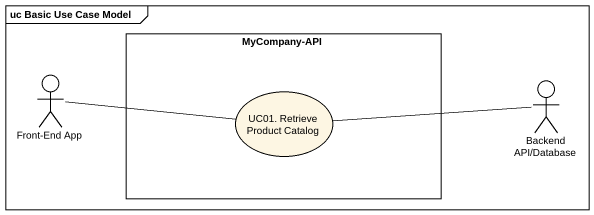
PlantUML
@startuml
mainframe uc Basic Use Case Model
rectangle "MyCompany-API" as MyCompany_API {
  usecase "UC01. Retrieve Product Catalog" as UC01_Retrieve_Product
}
actor "Front-End App" as Front_End_App
actor "Backend API/Database" as Backend_API_Database
Front_End_App -right- UC01_Retrieve_Product
UC01_Retrieve_Product -right- Backend_API_Database
@enduml
